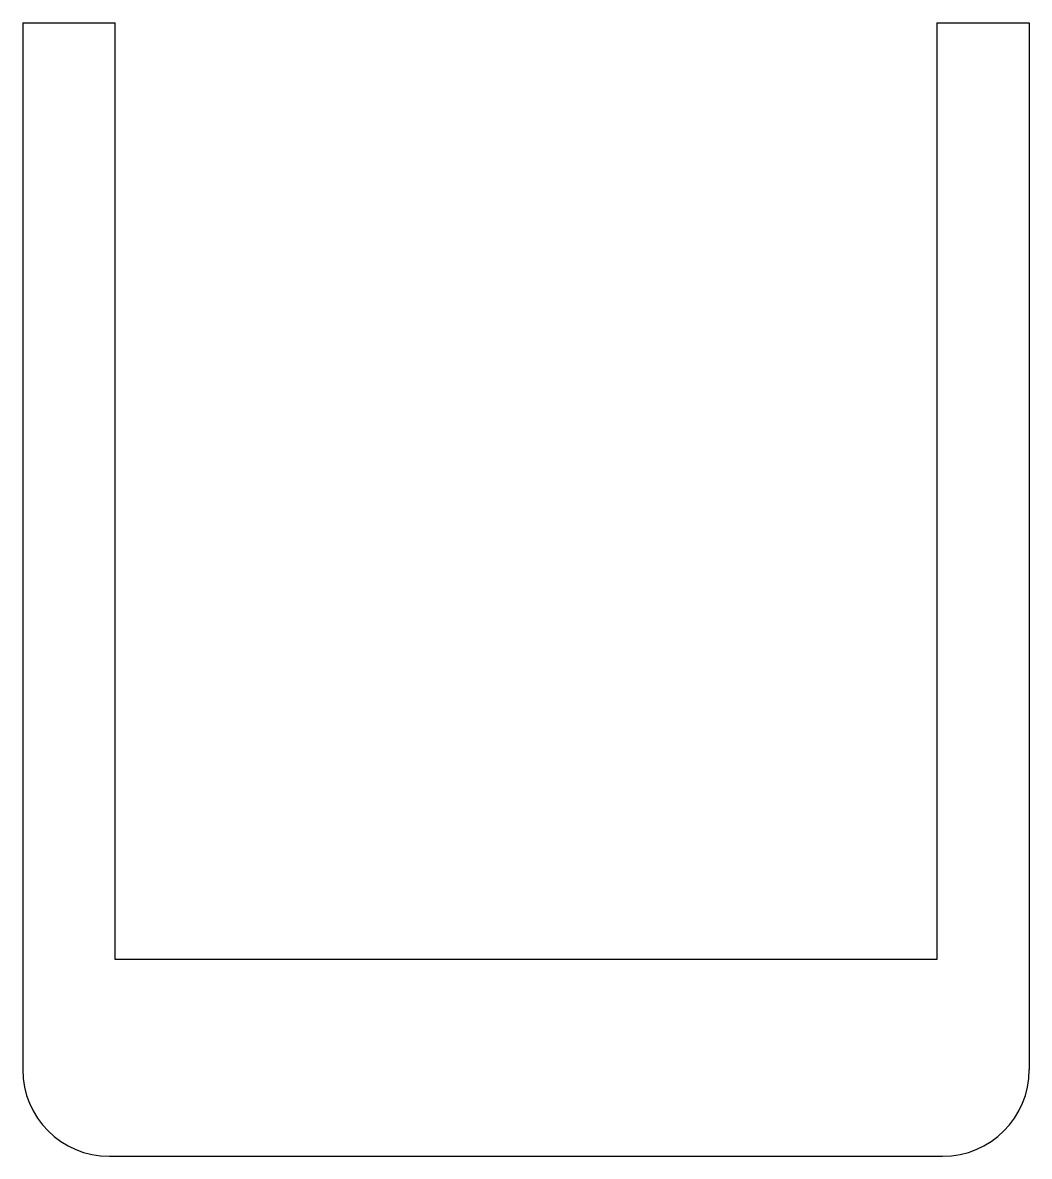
# Model space of a CAD drawing. Header units: millimetres. Extents: x -87 to 87, y 30 to 226.
import ezdxf

# ---------------------------------------------------------------- set-up
doc = ezdxf.new("R2010")
doc.units = ezdxf.units.MM

msp = doc.modelspace()

# ---------------------------------------------------------------- linework, layer by layer
at = {"color": 7, "linetype": 'Continuous', "lineweight": 25}
for p, q in [((-87, 225.93), (-87, 45)), ((-87, 225.93), (-71, 225.93)), ((-71, 64), (-71, 225.93)), ((71, 225.93), (71, 64)), ((71, 225.93), (87, 225.93)), ((87, 225.93), (87, 45)), ((71, 64), (-71, 64)), ((-72, 30), (72, 30))]:
    msp.add_line(p, q, dxfattribs=at)
for centre, start, end in [((-72, 45), 180, 270), ((72, 45), 270, 0)]:
    msp.add_arc(centre, 15, start, end, dxfattribs=at)

doc.saveas('drawing.dxf')
